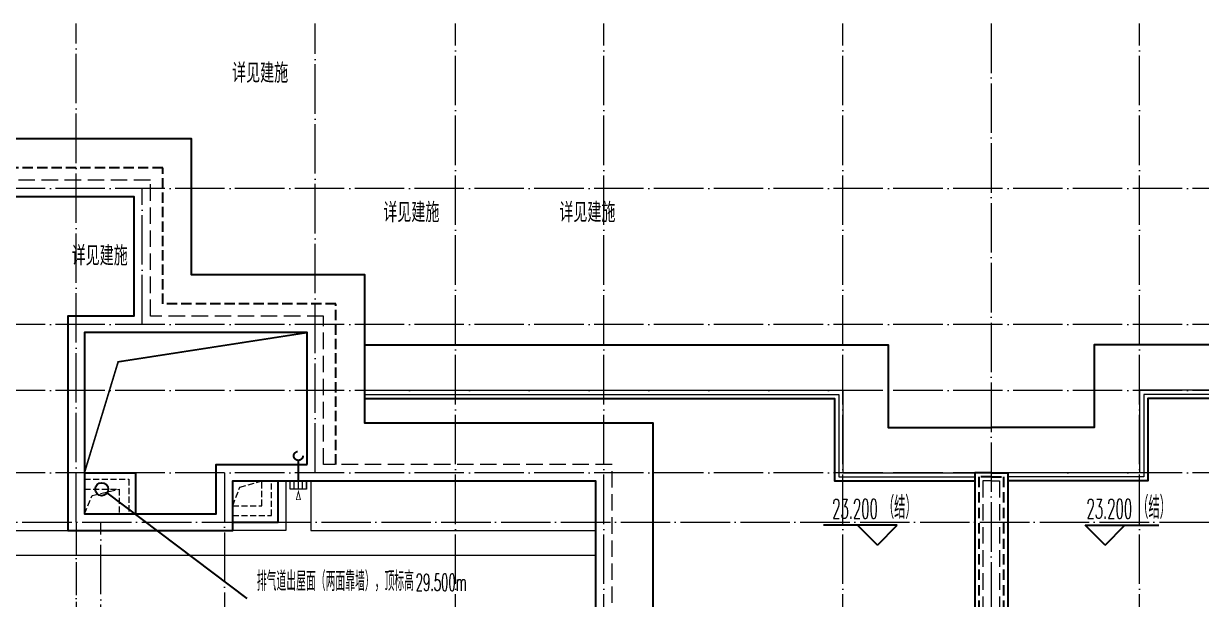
# Model space of a CAD drawing. Extents: x -518115 to 790560, y -210384 to 1628073.
# Drawn here: x 433878 to 448167, y 216970 to 223957 of the extents above; entities that cross this region are included whole.
import ezdxf

# ---------------------------------------------------------------- set-up
doc = ezdxf.new("R2010")
doc.units = 0
doc.header["$LTSCALE"] = 1000
doc.header["$MEASUREMENT"] = 0
for name, pattern in [('#P_--_20B1_001_t3$0$DASH', [0.35, 0.25, -0.1]), ('$1$DASH', [0.35, 0.25, -0.1]), ('DASH', [0.35, 0.25, -0.1]), ('DOTE', [2.42, 2, -0.2, 0.02, -0.2]), ('HIDDEN', [0.375, 0.25, -0.125])]:
    doc.linetypes.add(name, pattern=pattern)
for name, color, linetype in [('DIM_ELEV', 3, 'Continuous'), ('DIM_IDEN', 67, 'Continuous'), ('PUB_TEXT', 4, 'Continuous'), ('ROOF', 183, 'Continuous'), ('VPIPE-凝结', 150, 'Continuous'), ('VPIPE-雨水', 4, 'DASH'), ('看线', 251, 'Continuous')]:
    doc.layers.add(name, color=color, linetype=linetype)
for name, color, linetype, lineweight in [('DOTE', 19, 'DOTE', 9), ('平面-分水线', 214, 'Continuous', 15), ('平面-排水沟', 86, 'Continuous', 15), ('平面-栏杆', 135, 'Continuous', 15), ('平面-看线', 45, 'Continuous', 15), ('线脚', 6, 'Continuous', 15)]:
    doc.layers.add(name, color=color, linetype=linetype, lineweight=lineweight)
doc.styles.add('_TCH_AXIS', font='COMPLEX', dxfattribs={"bigfont": 'GBCBIG'})
doc.styles.add('_TCH_DIM', font='SIMPLEX.shx', dxfattribs={"width": 0.7, "bigfont": 'GBCBIG.shx'})

# ---------------------------------------------------------------- blocks, each defined once
blk = doc.blocks.new('GDFGDGR')
blk.add_lwpolyline([(436416, 217907), (436967, 217907), (436967, 218407)])
at = {"layer": '线脚', "color": 150, "linetype": '$1$DASH', "ltscale": 0.3}
blk.add_lwpolyline([(436767, 218407), (436416, 218407), (436416, 218107), (436767, 218107)], close=True, dxfattribs=at)
for points in [[(436416, 217987), (436887, 217987), (436887, 218407)], [(436416, 218107), (436502, 218331), (436767, 218407)]]:
    blk.add_lwpolyline(points, dxfattribs=at)
blk = doc.blocks.new('GFGDGDR')
blk.add_lwpolyline([(434617, 218508), (435237, 218508), (435237, 218008)])
at = {"layer": '线脚', "color": 150, "linetype": '$1$DASH', "ltscale": 0.3}
for points in [[(434617, 218428), (435157, 218428), (435157, 218008)], [(434617, 218008), (434710, 218232), (435037, 218308)]]:
    blk.add_lwpolyline(points, dxfattribs=at)
blk.add_lwpolyline([(435037, 218008), (434617, 218008), (434617, 218308), (435037, 218308)], close=True, dxfattribs=at)
blk = doc.blocks.new('DFSFSF')
at = {"layer": '平面-分水线'}
for p, q in [((697142, 775568), (697142, 775668)), ((697342, 775668), (697143, 775668)), ((697193, 775568), (697193, 775668)), ((697243, 775568), (697243, 775668)), ((697292, 775568), (697292, 775668)), ((697342, 775668), (697342, 775568)), ((697342, 775568), (697342, 775668)), ((697342, 775568), (697143, 775568))]:
    blk.add_line(p, q, dxfattribs=at)
blk = doc.blocks.new('DFGDGDGD')
at = {"layer": '平面-分水线', "const_width": 10}
blk.add_lwpolyline([(697268, 775441), (697243, 775541), (697218, 775441)], close=True, dxfattribs=at)
blk.add_blockref('DFSFSF', (0, 0))
blk = doc.blocks.new('GDGDGDSDA')
at = {"layer": 'DOTE', "linetype": 'DOTE', "ltscale": 0.3}
for p, q in [((433235, 370059), (433235, 376108)), ((436135, 370658), (436135, 376108)), ((437835, 367858), (437835, 376108)), ((439635, 367858), (439635, 376108)), ((442535, 367858), (442535, 376108)), ((444335, 376108), (444335, 359558)), ((446135, 367858), (446135, 376108)), ((471335, 374108), (417335, 374108)), ((434035, 372458), (434035, 374108)), ((471335, 372458), (417335, 372458)), ((471335, 371658), (417335, 371658)), ((471335, 370658), (417335, 370658)), ((435035, 370658), (435035, 359558)), ((417335, 370059), (471335, 370059)), ((433535, 368458), (433535, 370058))]:
    blk.add_line(p, q, dxfattribs=at)

msp = doc.modelspace()

# ---------------------------------------------------------------- linework, layer by layer
at = {"color": 6, "const_width": 20}
msp.add_lwpolyline([(434616.6, 218507), (435025.5, 219852.5), (437316.6, 220207)], dxfattribs=at)
at = {"layer": 'DIM_ELEV', "color": 251}
for p, q in [((444475, 217869.9), (443582.8, 217869.9)), ((444235, 217629.9), (443995, 217869.9)), ((444235, 217629.9), (444475, 217869.9)), ((446758.1, 217869.9), (447650.4, 217869.9)), ((446998.1, 217629.9), (446758.1, 217869.9)), ((446998.1, 217629.9), (447238.1, 217869.9))]:
    msp.add_line(p, q, dxfattribs=at)
at = {"layer": 'DIM_IDEN'}
msp.add_line((436591.5, 216982.2), (434891.2, 218261.7), dxfattribs=at)
msp.add_circle((434826.7, 218307.5), 79.2, dxfattribs=at)
at = {"layer": 'DOTE', "ltscale": 0.2}
msp.add_line((434516.6, 217907.3), (434516.6, 216307), dxfattribs=at)
at = {"layer": 'ROOF', "ltscale": 0.8}
for points in [[(443366.6, 211307), (443366.6, 216307), (441516.6, 216307), (441516.6, 219107), (438016.6, 219107), (438016.6, 220907), (435916.6, 220907), (435916.6, 222557), (430316.6, 222557), (430316.6, 220907), (428216.6, 220907), (428216.6, 219107), (424716.6, 219107), (424716.6, 216807), (424016.6, 216807)], [(431016.6, 220407), (431016.6, 221857), (435216.6, 221857), (435216.6, 220407), (434416.6, 220407), (434416.6, 217807.3), (436416.4, 217807.3), (436416.4, 218407), (440816.6, 218407), (440816.6, 215607), (442666.6, 215607), (442666.6, 211307.1), (436216.5, 211306.9), (436216.5, 209507), (430016.6, 209507), (430016.6, 211306.9), (424216.6, 211307.1), (424216.6, 215607), (425416.6, 215607), (425416.6, 218407), (427016.6, 218407), (427016.6, 215607), (431766.6, 215607)]]:
    msp.add_lwpolyline(points, dxfattribs=at)
msp.add_lwpolyline([(437316.6, 218607), (437316.6, 220207), (434616.6, 220207), (434616.6, 218007.5), (436216.6, 218007.5), (436216.6, 218607)], close=True, dxfattribs=at)
at = {"layer": 'ROOF', "color": 251, "ltscale": 0.8, "true_color": 0x636466}
for points in [[(438016.6, 220057), (444366.6, 220057), (444366.6, 219057), (445616.6, 219057)], [(453216.6, 220057), (446866.6, 220057), (446866.6, 219057), (445616.6, 219057)], [(438016.6, 219407), (443716.6, 219407), (443716.6, 218407), (445416.6, 218407)], [(453216.6, 219407), (447516.6, 219407), (447516.6, 218407), (445816.6, 218407)]]:
    msp.add_lwpolyline(points, dxfattribs=at)
at = {"layer": 'VPIPE-凝结'}
msp.add_line((437211.6, 218407), (437211.6, 218657), dxfattribs=at)
at = {"layer": 'VPIPE-雨水'}
msp.add_circle((437211.6, 218712), 55, dxfattribs=at)
at = {"layer": '平面-排水沟'}
for p, q in [((437061.6, 218407), (437061.6, 217807.3)), ((437361.6, 218407), (437361.6, 217807.3)), ((431816.6, 217807.3), (434416.6, 217807.3)), ((437061.6, 217807.3), (436416.4, 217807.3)), ((437361.6, 217807.3), (440816.6, 217807.3)), ((431816.6, 217507.3), (440816.6, 217507.3))]:
    msp.add_line(p, q, dxfattribs=at)
at = {"layer": '平面-栏杆', "color": 251, "true_color": 0x636466}
for points in [[(438016.6, 219507), (443816.6, 219507), (443816.6, 218507), (445416.6, 218507)], [(453216.6, 219507), (447416.6, 219507), (447416.6, 218507), (445816.6, 218507)], [(438016.6, 219457), (443766.6, 219457), (443766.6, 218457), (445416.6, 218457)], [(453216.6, 219457), (447466.6, 219457), (447466.6, 218457), (445816.6, 218457)]]:
    msp.add_lwpolyline(points, dxfattribs=at)
at = {"layer": '平面-看线', "linetype": 'DASH', "ltscale": 0.8}
for points in [[(443066.6, 211307), (442866.6, 211307), (442866.6, 215807), (441016.6, 215807), (441016.6, 218607), (437516.6, 218607), (437516.6, 220407), (435416.6, 220407), (435416.6, 222057), (430816.6, 222057), (430816.6, 220407), (428716.6, 220407), (428716.6, 218607), (425216.6, 218607), (425216.6, 216707)], [(445616.6, 218407), (445516.6, 218407), (445516.6, 211307)], [(445616.6, 218407), (445716.6, 218407), (445716.6, 211307)]]:
    msp.add_lwpolyline(points, dxfattribs=at)
at = {"layer": '看线', "color": 202, "linetype": '#P_--_20B1_001_t3$0$DASH', "ltscale": 0.5}
msp.add_lwpolyline([(437666.6, 218607), (437666.6, 220557), (435566.6, 220557), (435566.6, 222207), (430666.6, 222207), (430666.6, 220557), (428566.6, 220557), (428566.6, 218607)], dxfattribs=at)
at = {"layer": '看线', "color": 201}
for points in [[(445616.6, 218507), (445416.6, 218507), (445416.6, 211307)], [(445616.6, 218507), (445816.6, 218507), (445816.6, 211307)]]:
    msp.add_lwpolyline(points, dxfattribs=at)
at = {"layer": '看线', "color": 201, "linetype": 'HIDDEN', "ltscale": 0.5}
for points in [[(445616.6, 218457), (445466.6, 218457), (445466.6, 211307)], [(445616.6, 218457), (445766.6, 218457), (445766.6, 211307)]]:
    msp.add_lwpolyline(points, dxfattribs=at)

# ---------------------------------------------------------------- block references
for name, p in [('GDGDGDSDA', (1281.8, -152151.3)), ('GFGDGDR', (0, 0)), ('GDFGDGR', (0, 0)), ('DFGDGDGD', (-260030.9, -557260.6))]:
    msp.add_blockref(name, p)

# ---------------------------------------------------------------- texts
at = {"layer": 'DIM_ELEV', "color": 7, "style": '_TCH_DIM'}
for s, height, width, p in [('23.200', 238, 0.494118, (443687, 217950)), ('（结）', 270.07, 0.7, (444303, 217950)), ('23.200', 238, 0.494118, (446771.8, 217950)), ('（结）', 270.07, 0.7, (447387.8, 217950))]:
    msp.add_text(s, height=height, dxfattribs=dict(at, width=width)).set_placement(p)
at = {"layer": 'PUB_TEXT', "style": '_TCH_AXIS'}
for p in [(436407.8, 223238.6), (438242.1, 221546.9), (440377.4, 221546.9), (434461.2, 221021.7)]:
    msp.add_text('详见建施', height=236.31, dxfattribs=at).set_placement(p)
at = {"layer": 'PUB_TEXT', "style": '_TCH_DIM'}
for s, height, width, p in [('排气道出屋面（两面靠墙），顶标高', 236.312, 0.7, (436708.5, 217073.1)), ('29.500m', 208.25, 0.494118, (438635.1, 217073.1))]:
    msp.add_text(s, height=height, dxfattribs=dict(at, width=width)).set_placement(p)

doc.saveas('drawing.dxf')
